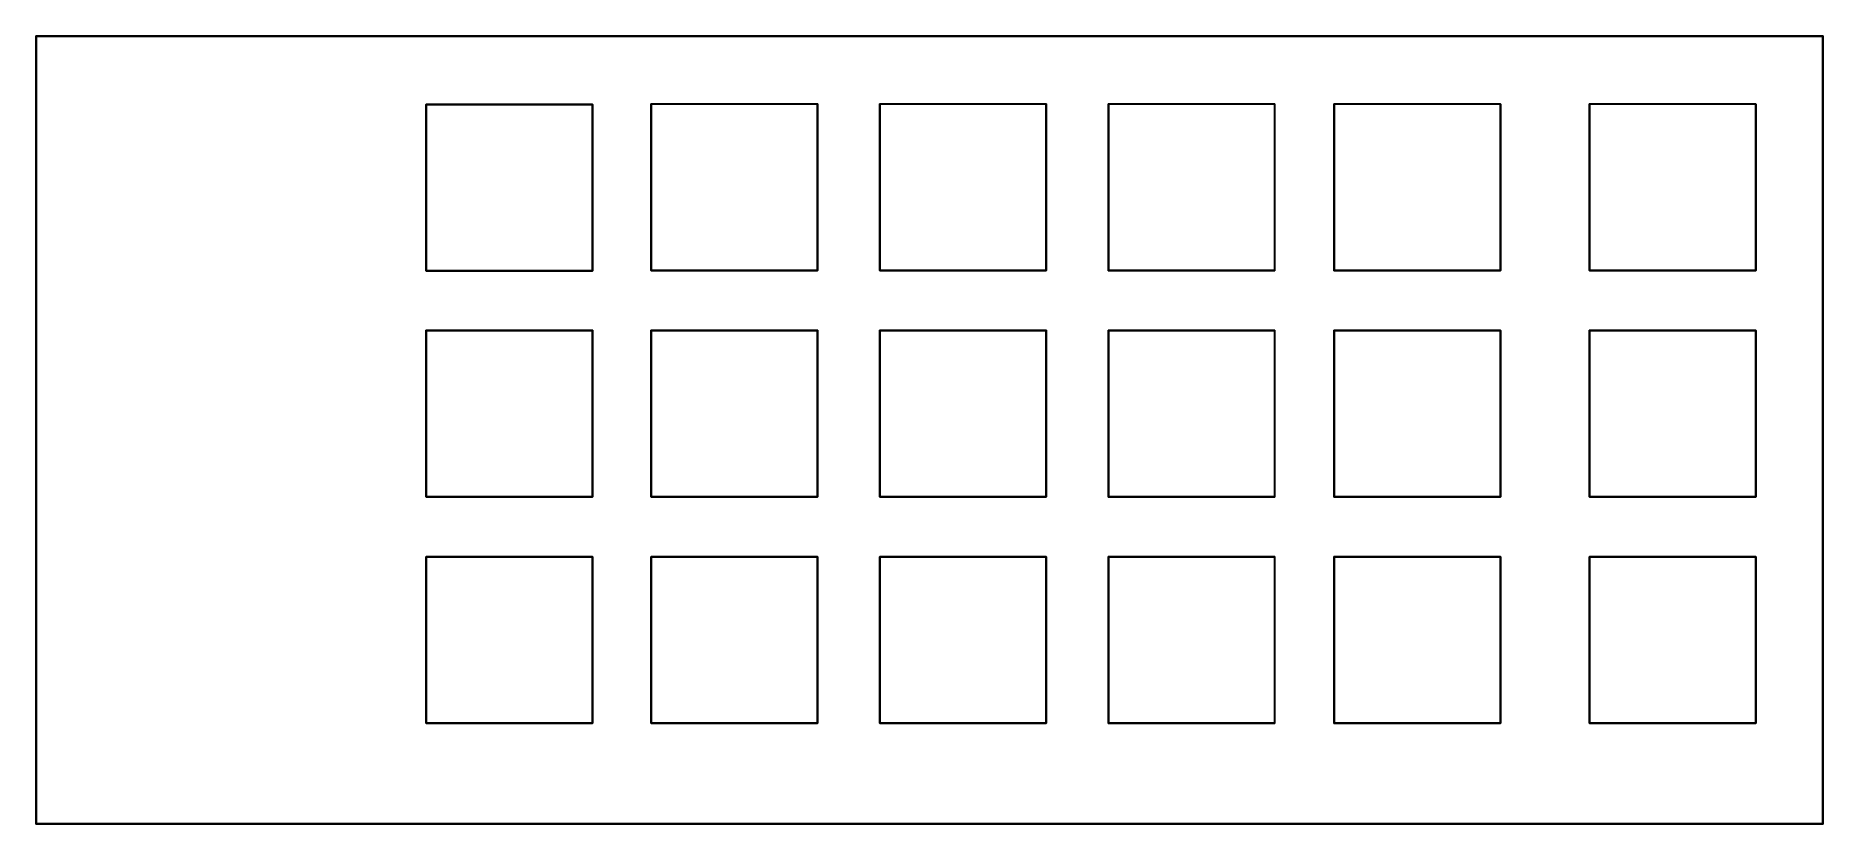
# Model space of a CAD drawing. Header units: inches. Extents: x 2.54 to 8.47, y -4.5 to -1.89.
import ezdxf

# ---------------------------------------------------------------- set-up
doc = ezdxf.new("R2010")
doc.units = ezdxf.units.IN
doc.header["$MEASUREMENT"] = 0
doc.layers.add('Edge.Cuts', color=254, linetype='CONTINUOUS', true_color=0xd0d2cd)

msp = doc.modelspace()

# ---------------------------------------------------------------- linework, layer by layer
at = {"layer": 'Edge.Cuts', "linetype": 'CONTINUOUS'}
for p, q in [((2.5404, -1.8894), (2.541, -1.8889)), ((2.5404, -1.8898), (2.5404, -1.8894)), ((2.5404, -4.5), (2.5404, -1.8898)), ((2.541, -1.8889), (2.5413, -1.8888)), ((2.5413, -1.8888), (8.4646, -1.8888)), ((2.5423, -1.8907), (2.5423, -4.499)), ((8.4636, -1.8907), (2.5423, -1.8907)), ((8.4636, -4.499), (8.4636, -1.8907)), ((8.4646, -1.8888), (8.4649, -1.8889)), ((8.4649, -1.8889), (8.4655, -1.8894)), ((8.4655, -1.8894), (8.4656, -1.8898)), ((8.4656, -1.8898), (8.4656, -4.5)), ((3.8337, -2.1162), (3.8343, -2.1156)), ((3.8337, -2.1165), (3.8337, -2.1162)), ((3.8337, -2.6677), (3.8337, -2.1165)), ((3.8343, -2.1156), (3.8346, -2.1156)), ((3.8346, -2.1156), (4.3858, -2.1156)), ((3.8356, -2.1175), (3.8356, -2.6667)), ((4.3848, -2.1175), (3.8356, -2.1175)), ((4.3848, -2.6667), (4.3848, -2.1175)), ((4.3858, -2.1156), (4.3862, -2.1156)), ((4.3862, -2.1156), (4.3867, -2.1162)), ((4.3867, -2.1162), (4.3868, -2.1165)), ((4.3868, -2.1165), (4.3868, -2.6677)), ((4.5793, -2.115), (4.5794, -2.1146)), ((4.5793, -2.6661), (4.5793, -2.115)), ((4.5794, -2.1146), (4.5799, -2.1141)), ((4.5799, -2.1141), (4.5803, -2.114)), ((4.5803, -2.114), (5.1315, -2.114)), ((4.5813, -2.1159), (4.5813, -2.6652)), ((5.1305, -2.1159), (4.5813, -2.1159)), ((5.1305, -2.6652), (5.1305, -2.1159)), ((5.1315, -2.114), (5.1319, -2.1141)), ((5.1319, -2.1141), (5.1324, -2.1146)), ((5.1324, -2.1146), (5.1325, -2.115)), ((5.1325, -2.115), (5.1325, -2.6661)), ((5.3372, -2.115), (5.3373, -2.1146)), ((5.3372, -2.6661), (5.3372, -2.115)), ((5.3373, -2.1146), (5.3378, -2.1141)), ((5.3378, -2.1141), (5.3382, -2.114)), ((5.3382, -2.114), (5.8894, -2.114)), ((5.3392, -2.1159), (5.3392, -2.6652)), ((5.8884, -2.1159), (5.3392, -2.1159)), ((5.8884, -2.6652), (5.8884, -2.1159)), ((5.8894, -2.114), (5.8897, -2.1141)), ((5.8897, -2.1141), (5.8903, -2.1146)), ((5.8903, -2.1146), (5.8904, -2.115)), ((5.8904, -2.115), (5.8904, -2.6661)), ((6.0951, -2.115), (6.0952, -2.1146)), ((6.0951, -2.6661), (6.0951, -2.115)), ((6.0952, -2.1146), (6.0957, -2.1141)), ((6.0957, -2.1141), (6.0961, -2.114)), ((6.0961, -2.114), (6.6472, -2.114)), ((6.097, -2.1159), (6.097, -2.6652)), ((6.6463, -2.1159), (6.097, -2.1159)), ((6.6463, -2.6652), (6.6463, -2.1159)), ((6.6472, -2.114), (6.6476, -2.1141)), ((6.6476, -2.1141), (6.6482, -2.1146)), ((6.6482, -2.1146), (6.6482, -2.115)), ((6.6482, -2.115), (6.6482, -2.6661)), ((6.8431, -2.115), (6.8432, -2.1146)), ((6.8431, -2.6661), (6.8431, -2.115)), ((6.8432, -2.1146), (6.8437, -2.1141)), ((6.8437, -2.1141), (6.8441, -2.114)), ((6.8441, -2.114), (7.3953, -2.114)), ((6.8451, -2.1159), (6.8451, -2.6652)), ((7.3943, -2.1159), (6.8451, -2.1159)), ((7.3943, -2.6652), (7.3943, -2.1159)), ((7.3953, -2.114), (7.3957, -2.1141)), ((7.3957, -2.1141), (7.3962, -2.1146)), ((7.3962, -2.1146), (7.3963, -2.115)), ((7.3963, -2.115), (7.3963, -2.6661)), ((7.6896, -2.1146), (7.6902, -2.1141)), ((7.6896, -2.115), (7.6896, -2.1146)), ((7.6896, -2.6661), (7.6896, -2.115)), ((7.6902, -2.1141), (7.6906, -2.114)), ((7.6906, -2.114), (8.2417, -2.114)), ((7.6915, -2.1159), (7.6915, -2.6652)), ((8.2407, -2.1159), (7.6915, -2.1159)), ((8.2407, -2.6652), (8.2407, -2.1159)), ((8.2417, -2.114), (8.2421, -2.1141)), ((8.2421, -2.1141), (8.2426, -2.1146)), ((8.2426, -2.1146), (8.2427, -2.115)), ((8.2427, -2.115), (8.2427, -2.6661)), ((4.5794, -2.6665), (4.5793, -2.6661)), ((4.5813, -2.6652), (5.1305, -2.6652)), ((5.1325, -2.6661), (5.1324, -2.6665)), ((5.3373, -2.6665), (5.3372, -2.6661)), ((5.3392, -2.6652), (5.8884, -2.6652)), ((5.8904, -2.6661), (5.8903, -2.6665)), ((6.0952, -2.6665), (6.0951, -2.6661)), ((6.097, -2.6652), (6.6463, -2.6652)), ((6.6482, -2.6661), (6.6482, -2.6665)), ((6.8432, -2.6665), (6.8431, -2.6661)), ((6.8451, -2.6652), (7.3943, -2.6652)), ((7.3963, -2.6661), (7.3962, -2.6665)), ((7.6896, -2.6665), (7.6896, -2.6661)), ((7.6915, -2.6652), (8.2407, -2.6652)), ((8.2427, -2.6661), (8.2426, -2.6665)), ((3.8337, -2.6681), (3.8337, -2.6677)), ((3.8343, -2.6686), (3.8337, -2.6681)), ((3.8346, -2.6687), (3.8343, -2.6686)), ((4.3858, -2.6687), (3.8346, -2.6687)), ((3.8356, -2.6667), (4.3848, -2.6667)), ((4.3862, -2.6686), (4.3858, -2.6687)), ((4.3867, -2.6681), (4.3862, -2.6686)), ((4.3868, -2.6677), (4.3867, -2.6681)), ((4.5799, -2.6671), (4.5794, -2.6665)), ((4.5803, -2.6671), (4.5799, -2.6671)), ((5.1315, -2.6671), (4.5803, -2.6671)), ((5.1319, -2.6671), (5.1315, -2.6671)), ((5.1324, -2.6665), (5.1319, -2.6671)), ((5.3378, -2.6671), (5.3373, -2.6665)), ((5.3382, -2.6671), (5.3378, -2.6671)), ((5.8894, -2.6671), (5.3382, -2.6671)), ((5.8897, -2.6671), (5.8894, -2.6671)), ((5.8903, -2.6665), (5.8897, -2.6671)), ((6.0957, -2.6671), (6.0952, -2.6665)), ((6.0961, -2.6671), (6.0957, -2.6671)), ((6.6472, -2.6671), (6.0961, -2.6671)), ((6.6476, -2.6671), (6.6472, -2.6671)), ((6.6482, -2.6665), (6.6476, -2.6671)), ((6.8437, -2.6671), (6.8432, -2.6665)), ((6.8441, -2.6671), (6.8437, -2.6671)), ((7.3953, -2.6671), (6.8441, -2.6671)), ((7.3957, -2.6671), (7.3953, -2.6671)), ((7.3962, -2.6665), (7.3957, -2.6671)), ((7.6902, -2.6671), (7.6896, -2.6665)), ((7.6906, -2.6671), (7.6902, -2.6671)), ((8.2417, -2.6671), (7.6906, -2.6671)), ((8.2421, -2.6671), (8.2417, -2.6671)), ((8.2426, -2.6665), (8.2421, -2.6671)), ((3.8337, -2.8646), (3.8343, -2.8641)), ((3.8337, -2.865), (3.8337, -2.8646)), ((3.8337, -3.4161), (3.8337, -2.865)), ((3.8343, -2.8641), (3.8346, -2.864)), ((3.8346, -2.864), (4.3858, -2.864)), ((3.8356, -2.8659), (3.8356, -3.4152)), ((4.3848, -2.8659), (3.8356, -2.8659)), ((4.3848, -3.4152), (4.3848, -2.8659)), ((4.3858, -2.864), (4.3862, -2.8641)), ((4.3862, -2.8641), (4.3867, -2.8646)), ((4.3867, -2.8646), (4.3868, -2.865)), ((4.3868, -2.865), (4.3868, -3.4161)), ((4.5793, -2.865), (4.5794, -2.8646)), ((4.5793, -3.4161), (4.5793, -2.865)), ((4.5794, -2.8646), (4.5799, -2.8641)), ((4.5799, -2.8641), (4.5803, -2.864)), ((4.5803, -2.864), (5.1315, -2.864)), ((4.5813, -2.8659), (4.5813, -3.4152)), ((5.1305, -2.8659), (4.5813, -2.8659)), ((5.1305, -3.4152), (5.1305, -2.8659)), ((5.1315, -2.864), (5.1319, -2.8641)), ((5.1319, -2.8641), (5.1324, -2.8646)), ((5.1324, -2.8646), (5.1325, -2.865)), ((5.1325, -2.865), (5.1325, -3.4161)), ((5.3372, -2.865), (5.3373, -2.8646)), ((5.3372, -3.4161), (5.3372, -2.865)), ((5.3373, -2.8646), (5.3378, -2.8641)), ((5.3378, -2.8641), (5.3382, -2.864)), ((5.3382, -2.864), (5.8894, -2.864)), ((5.3392, -2.8659), (5.3392, -3.4152)), ((5.8884, -2.8659), (5.3392, -2.8659)), ((5.8884, -3.4152), (5.8884, -2.8659)), ((5.8894, -2.864), (5.8897, -2.8641)), ((5.8897, -2.8641), (5.8903, -2.8646)), ((5.8903, -2.8646), (5.8904, -2.865)), ((5.8904, -2.865), (5.8904, -3.4161)), ((6.0951, -2.865), (6.0952, -2.8646)), ((6.0951, -3.4161), (6.0951, -2.865)), ((6.0952, -2.8646), (6.0957, -2.8641)), ((6.0957, -2.8641), (6.0961, -2.864)), ((6.0961, -2.864), (6.6472, -2.864)), ((6.097, -2.8659), (6.097, -3.4152)), ((6.6463, -2.8659), (6.097, -2.8659)), ((6.6463, -3.4152), (6.6463, -2.8659)), ((6.6472, -2.864), (6.6476, -2.8641)), ((6.6476, -2.8641), (6.6482, -2.8646)), ((6.6482, -2.8646), (6.6482, -2.865)), ((6.6482, -2.865), (6.6482, -3.4161)), ((6.8431, -2.865), (6.8432, -2.8646)), ((6.8431, -3.4161), (6.8431, -2.865)), ((6.8432, -2.8646), (6.8437, -2.8641)), ((6.8437, -2.8641), (6.8441, -2.864)), ((6.8441, -2.864), (7.3953, -2.864)), ((6.8451, -2.8659), (6.8451, -3.4152)), ((7.3943, -2.8659), (6.8451, -2.8659)), ((7.3943, -3.4152), (7.3943, -2.8659)), ((7.3953, -2.864), (7.3957, -2.8641)), ((7.3957, -2.8641), (7.3962, -2.8646)), ((7.3962, -2.8646), (7.3963, -2.865)), ((7.3963, -2.865), (7.3963, -3.4161)), ((7.6896, -2.8646), (7.6902, -2.8641)), ((7.6896, -2.865), (7.6896, -2.8646)), ((7.6896, -3.4161), (7.6896, -2.865)), ((7.6902, -2.8641), (7.6906, -2.864)), ((7.6906, -2.864), (8.2417, -2.864)), ((7.6915, -2.8659), (7.6915, -3.4152)), ((8.2407, -2.8659), (7.6915, -2.8659)), ((8.2407, -3.4152), (8.2407, -2.8659)), ((8.2417, -2.864), (8.2421, -2.8641)), ((8.2421, -2.8641), (8.2426, -2.8646)), ((8.2426, -2.8646), (8.2427, -2.865)), ((8.2427, -2.865), (8.2427, -3.4161)), ((3.8337, -3.4165), (3.8337, -3.4161)), ((3.8343, -3.4171), (3.8337, -3.4165)), ((3.8346, -3.4171), (3.8343, -3.4171)), ((4.3858, -3.4171), (3.8346, -3.4171)), ((3.8356, -3.4152), (4.3848, -3.4152)), ((4.3862, -3.4171), (4.3858, -3.4171)), ((4.3867, -3.4165), (4.3862, -3.4171)), ((4.3868, -3.4161), (4.3867, -3.4165)), ((4.5794, -3.4165), (4.5793, -3.4161)), ((4.5799, -3.4171), (4.5794, -3.4165)), ((4.5803, -3.4171), (4.5799, -3.4171)), ((5.1315, -3.4171), (4.5803, -3.4171)), ((4.5813, -3.4152), (5.1305, -3.4152)), ((5.1319, -3.4171), (5.1315, -3.4171)), ((5.1324, -3.4165), (5.1319, -3.4171)), ((5.1325, -3.4161), (5.1324, -3.4165)), ((5.3373, -3.4165), (5.3372, -3.4161)), ((5.3378, -3.4171), (5.3373, -3.4165)), ((5.3382, -3.4171), (5.3378, -3.4171)), ((5.8894, -3.4171), (5.3382, -3.4171)), ((5.3392, -3.4152), (5.8884, -3.4152)), ((5.8897, -3.4171), (5.8894, -3.4171)), ((5.8903, -3.4165), (5.8897, -3.4171)), ((5.8904, -3.4161), (5.8903, -3.4165)), ((6.0952, -3.4165), (6.0951, -3.4161)), ((6.0957, -3.4171), (6.0952, -3.4165)), ((6.0961, -3.4171), (6.0957, -3.4171)), ((6.6472, -3.4171), (6.0961, -3.4171)), ((6.097, -3.4152), (6.6463, -3.4152)), ((6.6476, -3.4171), (6.6472, -3.4171)), ((6.6482, -3.4165), (6.6476, -3.4171)), ((6.6482, -3.4161), (6.6482, -3.4165)), ((6.8432, -3.4165), (6.8431, -3.4161)), ((6.8437, -3.4171), (6.8432, -3.4165)), ((6.8441, -3.4171), (6.8437, -3.4171)), ((7.3953, -3.4171), (6.8441, -3.4171)), ((6.8451, -3.4152), (7.3943, -3.4152)), ((7.3957, -3.4171), (7.3953, -3.4171)), ((7.3962, -3.4165), (7.3957, -3.4171)), ((7.3963, -3.4161), (7.3962, -3.4165)), ((7.6896, -3.4165), (7.6896, -3.4161)), ((7.6902, -3.4171), (7.6896, -3.4165)), ((7.6906, -3.4171), (7.6902, -3.4171)), ((8.2417, -3.4171), (7.6906, -3.4171)), ((7.6915, -3.4152), (8.2407, -3.4152)), ((8.2421, -3.4171), (8.2417, -3.4171)), ((8.2426, -3.4165), (8.2421, -3.4171)), ((8.2427, -3.4161), (8.2426, -3.4165)), ((3.8337, -3.6146), (3.8343, -3.6141)), ((3.8343, -3.6141), (3.8346, -3.614)), ((3.8346, -3.614), (4.3858, -3.614)), ((4.3858, -3.614), (4.3862, -3.6141)), ((4.3862, -3.6141), (4.3867, -3.6146)), ((4.5794, -3.6146), (4.5799, -3.6141)), ((4.5799, -3.6141), (4.5803, -3.614)), ((4.5803, -3.614), (5.1315, -3.614)), ((5.1315, -3.614), (5.1319, -3.6141)), ((5.1319, -3.6141), (5.1324, -3.6146)), ((5.3373, -3.6146), (5.3378, -3.6141)), ((5.3378, -3.6141), (5.3382, -3.614)), ((5.3382, -3.614), (5.8894, -3.614)), ((5.8894, -3.614), (5.8897, -3.6141)), ((5.8897, -3.6141), (5.8903, -3.6146)), ((6.0952, -3.6146), (6.0957, -3.6141)), ((6.0957, -3.6141), (6.0961, -3.614)), ((6.0961, -3.614), (6.6472, -3.614)), ((6.6472, -3.614), (6.6476, -3.6141)), ((6.6476, -3.6141), (6.6482, -3.6146)), ((6.8432, -3.6146), (6.8437, -3.6141)), ((6.8437, -3.6141), (6.8441, -3.614)), ((6.8441, -3.614), (7.3953, -3.614)), ((7.3953, -3.614), (7.3957, -3.6141)), ((7.3957, -3.6141), (7.3962, -3.6146)), ((7.6896, -3.6146), (7.6902, -3.6141)), ((7.6902, -3.6141), (7.6906, -3.614)), ((7.6906, -3.614), (8.2417, -3.614)), ((8.2417, -3.614), (8.2421, -3.6141)), ((8.2421, -3.6141), (8.2426, -3.6146)), ((3.8337, -3.615), (3.8337, -3.6146)), ((3.8337, -4.1661), (3.8337, -3.615)), ((3.8356, -3.6159), (3.8356, -4.1652)), ((4.3848, -3.6159), (3.8356, -3.6159)), ((4.3848, -4.1652), (4.3848, -3.6159)), ((4.3867, -3.6146), (4.3868, -3.615)), ((4.3868, -3.615), (4.3868, -4.1661)), ((4.5793, -3.615), (4.5794, -3.6146)), ((4.5793, -4.1661), (4.5793, -3.615)), ((4.5813, -3.6159), (4.5813, -4.1652)), ((5.1305, -3.6159), (4.5813, -3.6159)), ((5.1305, -4.1652), (5.1305, -3.6159)), ((5.1324, -3.6146), (5.1325, -3.615)), ((5.1325, -3.615), (5.1325, -4.1661)), ((5.3372, -3.615), (5.3373, -3.6146)), ((5.3372, -4.1661), (5.3372, -3.615)), ((5.3392, -3.6159), (5.3392, -4.1652)), ((5.8884, -3.6159), (5.3392, -3.6159)), ((5.8884, -4.1652), (5.8884, -3.6159)), ((5.8903, -3.6146), (5.8904, -3.615)), ((5.8904, -3.615), (5.8904, -4.1661)), ((6.0951, -3.615), (6.0952, -3.6146)), ((6.0951, -4.1661), (6.0951, -3.615)), ((6.097, -3.6159), (6.097, -4.1652)), ((6.6463, -3.6159), (6.097, -3.6159)), ((6.6463, -4.1652), (6.6463, -3.6159)), ((6.6482, -3.6146), (6.6482, -3.615)), ((6.6482, -3.615), (6.6482, -4.1661)), ((6.8431, -3.615), (6.8432, -3.6146)), ((6.8431, -4.1661), (6.8431, -3.615)), ((6.8451, -3.6159), (6.8451, -4.1652)), ((7.3943, -3.6159), (6.8451, -3.6159)), ((7.3943, -4.1652), (7.3943, -3.6159)), ((7.3962, -3.6146), (7.3963, -3.615)), ((7.3963, -3.615), (7.3963, -4.1661)), ((7.6896, -3.615), (7.6896, -3.6146)), ((7.6896, -4.1661), (7.6896, -3.615)), ((7.6915, -3.6159), (7.6915, -4.1652)), ((8.2407, -3.6159), (7.6915, -3.6159)), ((8.2407, -4.1652), (8.2407, -3.6159)), ((8.2426, -3.6146), (8.2427, -3.615)), ((8.2427, -3.615), (8.2427, -4.1661)), ((3.8337, -4.1665), (3.8337, -4.1661)), ((3.8343, -4.1671), (3.8337, -4.1665)), ((3.8346, -4.1671), (3.8343, -4.1671)), ((4.3858, -4.1671), (3.8346, -4.1671)), ((3.8356, -4.1652), (4.3848, -4.1652)), ((4.3862, -4.1671), (4.3858, -4.1671)), ((4.3867, -4.1665), (4.3862, -4.1671)), ((4.3868, -4.1661), (4.3867, -4.1665)), ((4.5794, -4.1665), (4.5793, -4.1661)), ((4.5799, -4.1671), (4.5794, -4.1665)), ((4.5803, -4.1671), (4.5799, -4.1671)), ((5.1315, -4.1671), (4.5803, -4.1671)), ((4.5813, -4.1652), (5.1305, -4.1652)), ((5.1319, -4.1671), (5.1315, -4.1671)), ((5.1324, -4.1665), (5.1319, -4.1671)), ((5.1325, -4.1661), (5.1324, -4.1665)), ((5.3373, -4.1665), (5.3372, -4.1661)), ((5.3378, -4.1671), (5.3373, -4.1665)), ((5.3382, -4.1671), (5.3378, -4.1671)), ((5.8894, -4.1671), (5.3382, -4.1671)), ((5.3392, -4.1652), (5.8884, -4.1652)), ((5.8897, -4.1671), (5.8894, -4.1671)), ((5.8903, -4.1665), (5.8897, -4.1671)), ((5.8904, -4.1661), (5.8903, -4.1665)), ((6.0952, -4.1665), (6.0951, -4.1661)), ((6.0957, -4.1671), (6.0952, -4.1665)), ((6.0961, -4.1671), (6.0957, -4.1671)), ((6.6472, -4.1671), (6.0961, -4.1671)), ((6.097, -4.1652), (6.6463, -4.1652)), ((6.6476, -4.1671), (6.6472, -4.1671)), ((6.6482, -4.1665), (6.6476, -4.1671)), ((6.6482, -4.1661), (6.6482, -4.1665)), ((6.8432, -4.1665), (6.8431, -4.1661)), ((6.8437, -4.1671), (6.8432, -4.1665)), ((6.8441, -4.1671), (6.8437, -4.1671)), ((7.3953, -4.1671), (6.8441, -4.1671)), ((6.8451, -4.1652), (7.3943, -4.1652)), ((7.3957, -4.1671), (7.3953, -4.1671)), ((7.3962, -4.1665), (7.3957, -4.1671)), ((7.3963, -4.1661), (7.3962, -4.1665)), ((7.6896, -4.1665), (7.6896, -4.1661)), ((7.6902, -4.1671), (7.6896, -4.1665)), ((7.6906, -4.1671), (7.6902, -4.1671)), ((8.2417, -4.1671), (7.6906, -4.1671)), ((7.6915, -4.1652), (8.2407, -4.1652)), ((8.2421, -4.1671), (8.2417, -4.1671)), ((8.2426, -4.1665), (8.2421, -4.1671)), ((8.2427, -4.1661), (8.2426, -4.1665)), ((2.5404, -4.5004), (2.5404, -4.5)), ((2.541, -4.5009), (2.5404, -4.5004)), ((2.5413, -4.501), (2.541, -4.5009)), ((8.4646, -4.501), (2.5413, -4.501)), ((2.5423, -4.499), (8.4636, -4.499)), ((8.4649, -4.5009), (8.4646, -4.501)), ((8.4655, -4.5004), (8.4649, -4.5009)), ((8.4656, -4.5), (8.4655, -4.5004))]:
    msp.add_line(p, q, dxfattribs=at)

doc.saveas('drawing.dxf')
